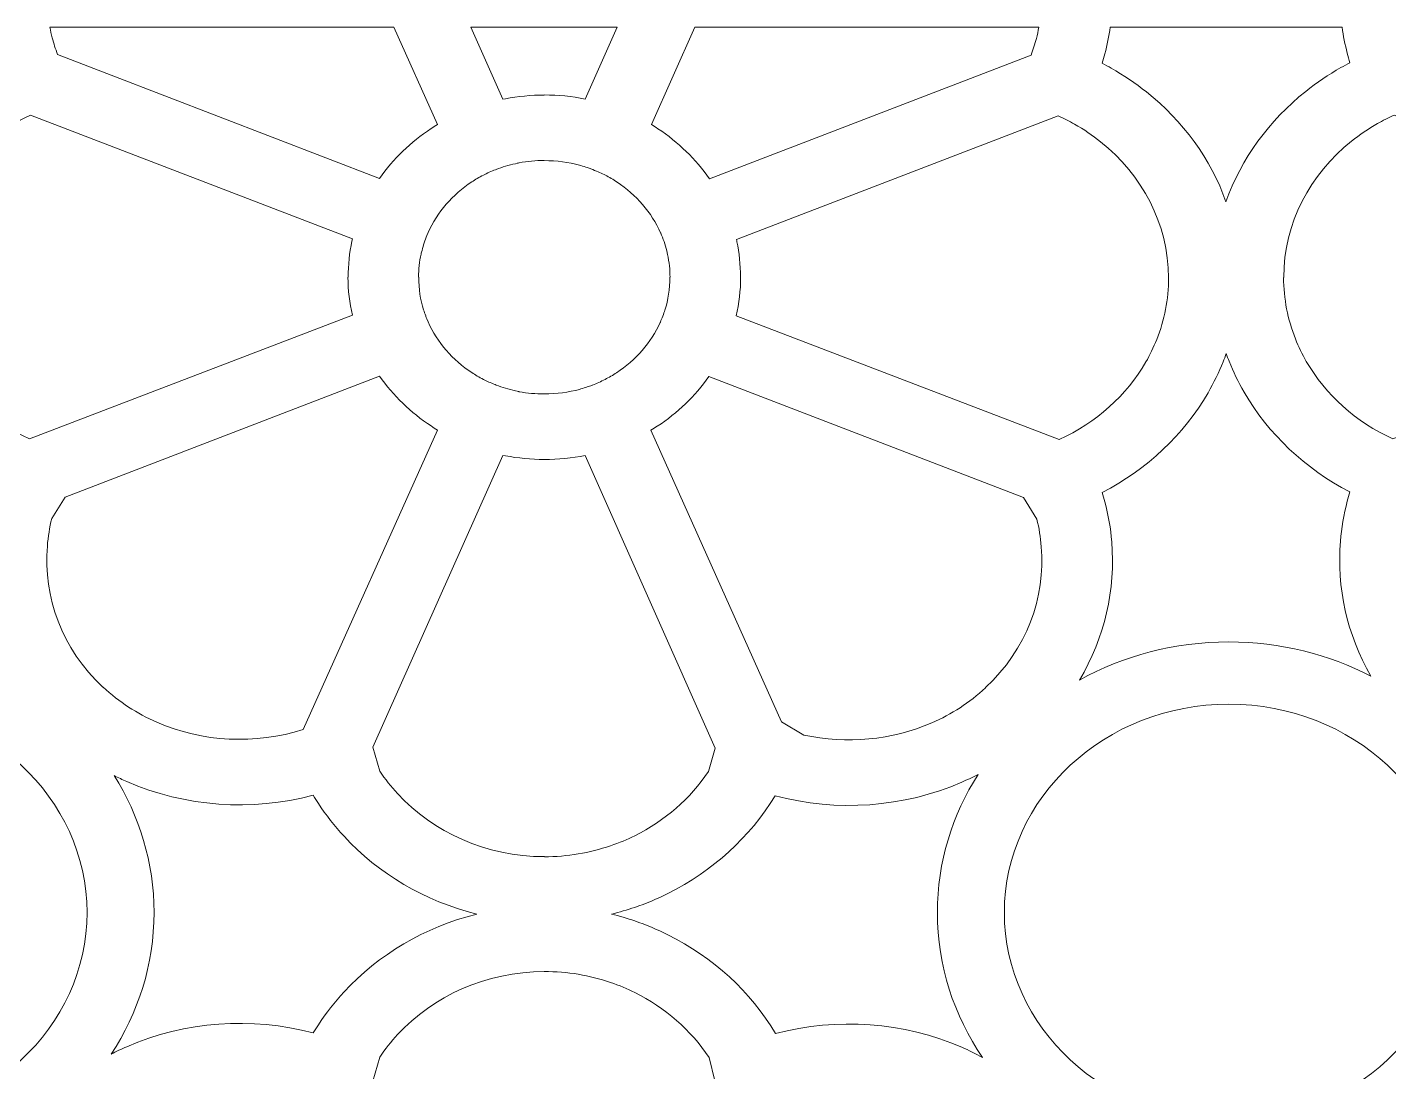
# Model space of a CAD drawing. Header units: millimetres. Extents: x -1200 to 1200, y -590 to 590.
# Drawn here: x 63 to 591, y 186 to 590 of the extents above; entities that cross this region are included whole.
import ezdxf

# ---------------------------------------------------------------- set-up
doc = ezdxf.new("R2010")
doc.units = ezdxf.units.MM
doc.header["$MEASUREMENT"] = 0
doc.layers.add('Layer 1', color=7, linetype='Continuous')

msp = doc.modelspace()

# ---------------------------------------------------------------- linework, layer by layer
at = {"layer": 'Layer 1', "color": 250, "lineweight": 20}
for points, knots in [([(75.0746, 579.4462), (75.0746, 579.4462), (199.7822, 531.4489), (199.7822, 531.4489), (205.0539, 538.9867), (211.8538, 545.5482), (219.7807, 550.7576), (220.6066, 551.3007), (221.426, 551.8198), (222.2439, 552.3175), (222.2439, 552.3175), (205.3709, 589.9734), (205.3709, 589.9734), (205.3709, 589.9734), (72.1459, 589.9734), (72.1459, 589.9734), (72.4115, 588.5803), (72.7198, 587.2073), (73.0711, 585.857), (73.634, 583.6913), (74.3011, 581.5514), (75.0746, 579.4462)], [0, 0, 0, 0, 0.14285714, 0.14285714, 0.14285714, 0.28571429, 0.28571429, 0.28571429, 0.42857143, 0.42857143, 0.42857143, 0.57142857, 0.57142857, 0.57142857, 0.71428571, 0.71428571, 0.71428571, 0.85714286, 0.85714286, 0.85714286, 1, 1, 1, 1]), ([(235.1687, 589.9734), (235.1687, 589.9734), (247.5836, 562.125), (247.5836, 562.125), (247.5836, 562.125), (248.5676, 562.3096), (248.5676, 562.3096), (253.4277, 563.2189), (258.4515, 563.6978), (263.5907, 563.6991), (263.5907, 563.6991), (263.5907, 563.7483), (263.5907, 563.7483), (263.5907, 563.7483), (263.6054, 563.7483), (263.6054, 563.7483), (268.972, 563.7483), (274.2708, 563.2022), (279.4386, 562.17), (279.4386, 562.17), (291.7871, 589.9734), (291.7871, 589.9734), (291.7871, 589.9734), (235.1687, 589.9734), (235.1687, 589.9734)], [0, 0, 0, 0, 0.125, 0.125, 0.125, 0.25, 0.25, 0.25, 0.375, 0.375, 0.375, 0.5, 0.5, 0.5, 0.625, 0.625, 0.625, 0.75, 0.75, 0.75, 0.875, 0.875, 0.875, 1, 1, 1, 1]), ([(327.5462, 531.2643), (327.5462, 531.2643), (452.1334, 579.2144), (452.1334, 579.2144), (452.9071, 581.3197), (453.577, 583.4609), (454.1402, 585.6269), (454.5109, 587.0516), (454.8338, 588.5013), (455.109, 589.9734), (455.109, 589.9734), (321.9442, 589.9734), (321.9442, 589.9734), (321.9442, 589.9734), (305.0575, 552.2871), (305.0575, 552.2871), (305.9188, 551.7663), (306.7648, 551.2339), (307.5915, 550.6878), (315.4997, 545.4673), (322.2844, 538.8663), (327.5462, 531.2643)], [0, 0, 0, 0, 0.14285714, 0.14285714, 0.14285714, 0.28571429, 0.28571429, 0.28571429, 0.42857143, 0.42857143, 0.42857143, 0.57142857, 0.57142857, 0.57142857, 0.71428571, 0.71428571, 0.71428571, 0.85714286, 0.85714286, 0.85714286, 1, 1, 1, 1]), ([(482.7505, 589.9734), (482.2645, 586.5628), (481.5721, 583.1216), (480.6734, 579.6663), (480.3559, 578.446), (480.0109, 577.2274), (479.64, 576.0135), (480.8233, 575.398), (481.9973, 574.762), (483.1585, 574.1036), (487.9781, 571.3705), (492.5364, 568.2882), (496.7876, 564.898), (510.8857, 553.6556), (521.659, 539.0274), (527.5741, 522.4078), (533.4717, 539.1216), (544.2764, 553.8334), (558.4397, 565.1276), (562.6912, 568.5182), (567.2492, 571.6005), (572.0687, 574.3332), (573.2297, 574.9915), (574.402, 575.6272), (575.5853, 576.2427), (575.2144, 577.4574), (574.8707, 578.676), (574.5534, 579.8968), (573.675, 583.2744), (572.9936, 586.6383), (572.5094, 589.9734), (572.5094, 589.9734), (482.7505, 589.9734), (482.7505, 589.9734)], [0, 0, 0, 0, 0.09090909, 0.09090909, 0.09090909, 0.18181818, 0.18181818, 0.18181818, 0.27272727, 0.27272727, 0.27272727, 0.36363636, 0.36363636, 0.36363636, 0.45454545, 0.45454545, 0.45454545, 0.54545455, 0.54545455, 0.54545455, 0.63636364, 0.63636364, 0.63636364, 0.72727273, 0.72727273, 0.72727273, 0.81818182, 0.81818182, 0.81818182, 0.90909091, 0.90909091, 0.90909091, 1, 1, 1, 1]), ([(189.3194, 507.9795), (189.3194, 507.9795), (64.6326, 555.8988), (64.6326, 555.8988), (62.4347, 554.9055), (60.3169, 553.8313), (58.2829, 552.6782), (54.7131, 550.6535), (51.3353, 548.3696), (48.1845, 545.8562), (32.0966, 533.0278), (21.9271, 514.1586), (21.9271, 493.1131), (21.9271, 493.1131), (21.9271, 493.105), (21.9271, 493.105), (21.9271, 493.105), (21.874, 493.105), (21.874, 493.105), (21.8745, 484.8224), (23.4877, 476.8199), (26.4449, 469.3533), (27.6918, 466.2034), (29.1003, 463.2766), (30.6512, 460.5863), (38.1012, 447.667), (49.8641, 437.1241), (64.2017, 430.5459), (64.2017, 430.5459), (189.2895, 478.4386), (189.2895, 478.4386), (188.1734, 483.244), (187.5853, 488.1736), (187.5853, 493.1654), (187.5853, 493.1654), (187.5853, 493.1791), (187.5853, 493.1791), (187.5853, 493.1791), (187.6384, 493.1791), (187.6384, 493.1791), (187.6398, 497.9369), (188.1531, 502.5924), (189.1285, 507.0968), (189.1285, 507.0968), (189.3194, 507.9795), (189.3194, 507.9795)], [0, 0, 0, 0, 0.06666667, 0.06666667, 0.06666667, 0.13333333, 0.13333333, 0.13333333, 0.2, 0.2, 0.2, 0.26666667, 0.26666667, 0.26666667, 0.33333333, 0.33333333, 0.33333333, 0.4, 0.4, 0.4, 0.46666667, 0.46666667, 0.46666667, 0.53333333, 0.53333333, 0.53333333, 0.6, 0.6, 0.6, 0.66666667, 0.66666667, 0.66666667, 0.73333333, 0.73333333, 0.73333333, 0.8, 0.8, 0.8, 0.86666667, 0.86666667, 0.86666667, 0.93333333, 0.93333333, 0.93333333, 1, 1, 1, 1]), ([(462.5778, 555.6688), (462.5778, 555.6688), (337.9694, 507.7799), (337.9694, 507.7799), (338.0705, 507.3679), (338.135, 507.1053), (338.1594, 506.9901), (338.1594, 506.9901), (338.1594, 506.9404), (338.1594, 506.9404), (339.0845, 502.6254), (339.5717, 498.026), (339.5729, 493.1791), (339.5729, 493.1791), (339.626, 493.1791), (339.626, 493.1791), (339.626, 493.1791), (339.626, 493.1654), (339.626, 493.1654), (339.626, 488.082), (339.0235, 483.0812), (337.8837, 478.2244), (337.8837, 478.2244), (463.0092, 430.3167), (463.0092, 430.3167), (477.3458, 436.8946), (489.1096, 447.437), (496.5601, 460.3558), (498.1111, 463.0462), (499.5195, 465.9734), (500.7665, 469.1229), (503.7236, 476.5899), (505.3368, 484.5919), (505.3373, 492.8754), (505.3373, 492.8754), (505.2842, 492.8754), (505.2842, 492.8754), (505.2842, 492.8754), (505.2842, 492.8827), (505.2842, 492.8827), (505.2842, 513.9286), (495.1148, 532.7982), (479.0273, 545.6266), (475.876, 548.1401), (472.4987, 550.4239), (468.9289, 552.4482), (466.8954, 553.6017), (464.7752, 554.6755), (462.5778, 555.6688)], [0, 0, 0, 0, 0.0625, 0.0625, 0.0625, 0.125, 0.125, 0.125, 0.1875, 0.1875, 0.1875, 0.25, 0.25, 0.25, 0.3125, 0.3125, 0.3125, 0.375, 0.375, 0.375, 0.4375, 0.4375, 0.4375, 0.5, 0.5, 0.5, 0.5625, 0.5625, 0.5625, 0.625, 0.625, 0.625, 0.6875, 0.6875, 0.6875, 0.75, 0.75, 0.75, 0.8125, 0.8125, 0.8125, 0.875, 0.875, 0.875, 0.9375, 0.9375, 0.9375, 1, 1, 1, 1]), ([(717.3349, 507.9795), (717.3349, 507.9795), (592.6479, 555.8988), (592.6479, 555.8988), (590.4502, 554.9055), (588.3322, 553.8313), (586.2982, 552.6782), (582.7285, 550.6535), (579.3507, 548.3696), (576.1997, 545.8562), (560.112, 533.0278), (549.9425, 514.1586), (549.9425, 493.1131), (549.9425, 493.1131), (549.9425, 493.105), (549.9425, 493.105), (549.9425, 493.105), (549.8894, 493.105), (549.8894, 493.105), (549.8899, 484.8224), (551.5031, 476.8199), (554.4603, 469.3533), (555.7072, 466.2034), (557.1157, 463.2766), (558.6666, 460.5863), (566.1166, 447.667), (577.8795, 437.1241), (592.2171, 430.5459), (592.2171, 430.5459), (717.3047, 478.4386), (717.3047, 478.4386), (716.1889, 483.244), (715.6007, 488.1736), (715.6007, 493.1654), (715.6007, 493.1654), (715.6007, 493.1791), (715.6007, 493.1791), (715.6007, 493.1791), (715.6537, 493.1791), (715.6537, 493.1791), (715.6551, 497.9369), (716.1686, 502.5924), (717.1437, 507.0968), (717.1437, 507.0968), (717.3349, 507.9795), (717.3349, 507.9795)], [0, 0, 0, 0, 0.06666667, 0.06666667, 0.06666667, 0.13333333, 0.13333333, 0.13333333, 0.2, 0.2, 0.2, 0.26666667, 0.26666667, 0.26666667, 0.33333333, 0.33333333, 0.33333333, 0.4, 0.4, 0.4, 0.46666667, 0.46666667, 0.46666667, 0.53333333, 0.53333333, 0.53333333, 0.6, 0.6, 0.6, 0.66666667, 0.66666667, 0.66666667, 0.73333333, 0.73333333, 0.73333333, 0.8, 0.8, 0.8, 0.86666667, 0.86666667, 0.86666667, 0.93333333, 0.93333333, 0.93333333, 1, 1, 1, 1]), ([(217.6697, 478.1927), (217.8165, 477.8038), (217.9664, 477.4226), (218.1192, 477.0499), (218.1192, 477.0499), (218.6385, 475.887), (218.6385, 475.887), (222.2014, 467.9098), (228.0967, 461.1058), (235.5089, 456.2344), (236.843, 455.3577), (238.3625, 454.4792), (240.0597, 453.6049), (241.387, 452.9213), (242.8462, 452.26), (244.435, 451.6303), (244.435, 451.6303), (244.4853, 451.6111), (244.4853, 451.6111), (244.4853, 451.6111), (244.5407, 451.5897), (244.5407, 451.5897), (244.5407, 451.5897), (244.9642, 451.4265), (244.9642, 451.4265), (247.3381, 450.5111), (249.8257, 449.7624), (252.4058, 449.1992), (253.6805, 448.9207), (253.6506, 448.9053), (253.9171, 448.8556), (257.0394, 448.2714), (260.2752, 447.9634), (263.5907, 447.963), (263.5907, 447.963), (263.5907, 448.0127), (263.5907, 448.0127), (263.5907, 448.0127), (263.6054, 448.0127), (263.6054, 448.0127), (268.4462, 448.0127), (273.0086, 448.623), (277.2159, 449.7585), (277.9568, 449.9586), (278.7887, 450.2091), (279.709, 450.5081), (280.3761, 450.7253), (281.0182, 450.9484), (281.6373, 451.1763), (281.6373, 451.1763), (282.1568, 451.3832), (282.1568, 451.3832), (282.1568, 451.3832), (282.1636, 451.3858), (282.1636, 451.3858), (282.1636, 451.3858), (282.2703, 451.4355), (282.2703, 451.4355), (283.9153, 452.0707), (285.5309, 452.7963), (287.1072, 453.6045), (288.6499, 454.3952), (290.1493, 455.2681), (291.5969, 456.2152), (299.0366, 461.0827), (304.9362, 467.8246), (308.4866, 475.6904), (308.4866, 475.6904), (308.5363, 475.8001), (308.5363, 475.8001), (308.5363, 475.8001), (308.5349, 475.8005), (308.5349, 475.8005), (308.8717, 476.5509), (309.1868, 477.3082), (309.4769, 478.0694), (309.8151, 478.9556), (310.0928, 479.7385), (310.3055, 480.411), (311.5616, 484.3799), (312.2371, 488.6572), (312.2371, 493.1654), (312.2371, 493.1654), (312.2371, 493.1791), (312.2371, 493.1791), (312.2371, 493.1791), (312.2907, 493.1791), (312.2907, 493.1791), (312.2902, 496.0694), (311.9534, 499.0318), (311.3144, 502.0253), (311.3144, 502.0253), (311.3047, 502.0232), (311.3047, 502.0232), (311.3047, 502.0232), (310.9989, 503.4555), (310.9989, 503.4555), (310.4001, 505.849), (309.6177, 508.126), (308.6715, 510.2698), (308.6715, 510.2698), (308.6355, 510.3521), (308.6355, 510.3521), (305.1132, 518.2915), (299.2133, 525.1033), (291.757, 530.0265), (290.2766, 531.0039), (288.7718, 531.8901), (287.2516, 532.6761), (285.8996, 533.3751), (284.2794, 534.0947), (282.3934, 534.8289), (282.3934, 534.8289), (282.4055, 534.8546), (282.4055, 534.8546), (282.4055, 534.8546), (280.6515, 535.5056), (280.6515, 535.5056), (280.3423, 535.6127), (280.0291, 535.719), (279.7095, 535.823), (278.789, 536.122), (277.9573, 536.3726), (277.2164, 536.5726), (273.0086, 537.7081), (268.4462, 538.3185), (263.6054, 538.3185), (263.6054, 538.3185), (263.5907, 538.3185), (263.5907, 538.3185), (263.5907, 538.3185), (263.5907, 538.3682), (263.5907, 538.3682), (260.2755, 538.3677), (257.0404, 538.0598), (253.9171, 537.4751), (253.6293, 537.4216), (253.6897, 537.4121), (252.4058, 537.132), (249.826, 536.5692), (247.3381, 535.8196), (244.9637, 534.9043), (244.9637, 534.9043), (244.745, 534.8199), (244.745, 534.8199), (243.0353, 534.1534), (241.4723, 533.4535), (240.0589, 532.7258), (238.3621, 531.852), (236.8425, 530.9731), (235.5084, 530.0963), (228.0967, 525.2249), (222.2019, 518.4213), (218.6385, 510.4437), (218.6385, 510.4437), (218.1349, 509.3164), (218.1349, 509.3164), (217.3911, 507.4972), (216.7581, 505.5659), (216.2434, 503.5288), (215.9399, 502.3282), (215.931, 502.3851), (215.8757, 502.1303), (215.2511, 499.2429), (214.9211, 496.2489), (214.9208, 493.1791), (214.9208, 493.1791), (214.9742, 493.1791), (214.9742, 493.1791), (214.9742, 493.1791), (214.9742, 493.1654), (214.9742, 493.1654), (214.9742, 488.6662), (215.634, 484.4236), (216.8607, 480.5104), (217.076, 479.8225), (217.3474, 479.0472), (217.6697, 478.1927)], [0, 0, 0, 0, 0.01694915, 0.01694915, 0.01694915, 0.03389831, 0.03389831, 0.03389831, 0.05084746, 0.05084746, 0.05084746, 0.06779661, 0.06779661, 0.06779661, 0.08474576, 0.08474576, 0.08474576, 0.10169492, 0.10169492, 0.10169492, 0.11864407, 0.11864407, 0.11864407, 0.13559322, 0.13559322, 0.13559322, 0.15254237, 0.15254237, 0.15254237, 0.16949153, 0.16949153, 0.16949153, 0.18644068, 0.18644068, 0.18644068, 0.20338983, 0.20338983, 0.20338983, 0.22033898, 0.22033898, 0.22033898, 0.23728814, 0.23728814, 0.23728814, 0.25423729, 0.25423729, 0.25423729, 0.27118644, 0.27118644, 0.27118644, 0.28813559, 0.28813559, 0.28813559, 0.30508475, 0.30508475, 0.30508475, 0.3220339, 0.3220339, 0.3220339, 0.33898305, 0.33898305, 0.33898305, 0.3559322, 0.3559322, 0.3559322, 0.37288136, 0.37288136, 0.37288136, 0.38983051, 0.38983051, 0.38983051, 0.40677966, 0.40677966, 0.40677966, 0.42372881, 0.42372881, 0.42372881, 0.44067797, 0.44067797, 0.44067797, 0.45762712, 0.45762712, 0.45762712, 0.47457627, 0.47457627, 0.47457627, 0.49152542, 0.49152542, 0.49152542, 0.50847458, 0.50847458, 0.50847458, 0.52542373, 0.52542373, 0.52542373, 0.54237288, 0.54237288, 0.54237288, 0.55932203, 0.55932203, 0.55932203, 0.57627119, 0.57627119, 0.57627119, 0.59322034, 0.59322034, 0.59322034, 0.61016949, 0.61016949, 0.61016949, 0.62711864, 0.62711864, 0.62711864, 0.6440678, 0.6440678, 0.6440678, 0.66101695, 0.66101695, 0.66101695, 0.6779661, 0.6779661, 0.6779661, 0.69491525, 0.69491525, 0.69491525, 0.71186441, 0.71186441, 0.71186441, 0.72881356, 0.72881356, 0.72881356, 0.74576271, 0.74576271, 0.74576271, 0.76271186, 0.76271186, 0.76271186, 0.77966102, 0.77966102, 0.77966102, 0.79661017, 0.79661017, 0.79661017, 0.81355932, 0.81355932, 0.81355932, 0.83050847, 0.83050847, 0.83050847, 0.84745763, 0.84745763, 0.84745763, 0.86440678, 0.86440678, 0.86440678, 0.88135593, 0.88135593, 0.88135593, 0.89830508, 0.89830508, 0.89830508, 0.91525424, 0.91525424, 0.91525424, 0.93220339, 0.93220339, 0.93220339, 0.94915254, 0.94915254, 0.94915254, 0.96610169, 0.96610169, 0.96610169, 0.98305085, 0.98305085, 0.98305085, 1, 1, 1, 1]), ([(527.6554, 463.6214), (527.2725, 462.5317), (526.8674, 461.4523), (526.4434, 460.3815), (524.8611, 456.3861), (522.9148, 452.3941), (520.6317, 448.4359), (511.2939, 432.2425), (497.0201, 418.8062), (479.6543, 409.8071), (480.0196, 408.609), (480.3607, 407.4084), (480.6734, 406.2044), (482.0297, 400.9895), (482.9164, 395.8071), (483.3324, 390.7126), (484.835, 372.3069), (480.6794, 353.651), (470.8378, 337.1895), (487.7456, 346.5605), (507.5304, 351.9489), (528.686, 351.9493), (528.686, 351.9493), (528.686, 351.9964), (528.686, 351.9964), (528.686, 351.9964), (528.6892, 351.9964), (528.6892, 351.9964), (528.6892, 351.9964), (528.6961, 351.9964), (528.6961, 351.9964), (528.6961, 351.9964), (528.6961, 351.9493), (528.6961, 351.9493), (548.6563, 351.948), (567.3955, 347.1516), (583.6493, 338.7388), (574.342, 354.8838), (570.4333, 373.0372), (571.8942, 390.9413), (572.3094, 396.035), (573.1966, 401.2174), (574.5524, 406.4331), (574.8651, 407.638), (575.2033, 408.8386), (575.5686, 410.0375), (558.2043, 419.0371), (543.9328, 432.4729), (534.5951, 448.6655), (532.312, 452.6245), (530.3656, 456.6161), (528.7833, 460.612), (528.3893, 461.6074), (528.0137, 462.6101), (527.6554, 463.6214)], [0, 0, 0, 0, 0.05555556, 0.05555556, 0.05555556, 0.11111111, 0.11111111, 0.11111111, 0.16666667, 0.16666667, 0.16666667, 0.22222222, 0.22222222, 0.22222222, 0.27777778, 0.27777778, 0.27777778, 0.33333333, 0.33333333, 0.33333333, 0.38888889, 0.38888889, 0.38888889, 0.44444444, 0.44444444, 0.44444444, 0.5, 0.5, 0.5, 0.55555556, 0.55555556, 0.55555556, 0.61111111, 0.61111111, 0.61111111, 0.66666667, 0.66666667, 0.66666667, 0.72222222, 0.72222222, 0.72222222, 0.77777778, 0.77777778, 0.77777778, 0.83333333, 0.83333333, 0.83333333, 0.88888889, 0.88888889, 0.88888889, 0.94444444, 0.94444444, 0.94444444, 1, 1, 1, 1]), ([(78.1011, 408.0496), (78.1011, 408.0496), (72.8788, 399.7199), (72.8788, 399.7199), (72.0336, 396.2924), (71.461, 392.7257), (71.1612, 389.0533), (69.554, 369.3587), (76.7064, 349.3249), (92.6881, 334.4898), (92.6881, 334.4898), (92.7412, 334.4898), (92.7412, 334.4898), (92.7412, 334.4898), (92.754, 334.4778), (92.754, 334.4778), (92.754, 334.4778), (92.7274, 334.4529), (92.7274, 334.4529), (95.9007, 331.5103), (99.2145, 328.9288), (102.6292, 326.7079), (106.0412, 324.4879), (109.7065, 322.5308), (113.5728, 320.8419), (131.2776, 313.1059), (151.6761, 312.1751), (170.2649, 318.0064), (170.2649, 318.0064), (222.2439, 434.011), (222.2439, 434.011), (221.4264, 434.5088), (220.6066, 435.03), (219.7812, 435.5732), (211.8533, 440.7829), (205.0525, 447.3423), (199.781, 454.8809), (199.781, 454.8809), (78.1011, 408.0496), (78.1011, 408.0496)], [0, 0, 0, 0, 0.07692308, 0.07692308, 0.07692308, 0.15384615, 0.15384615, 0.15384615, 0.23076923, 0.23076923, 0.23076923, 0.30769231, 0.30769231, 0.30769231, 0.38461538, 0.38461538, 0.38461538, 0.46153846, 0.46153846, 0.46153846, 0.53846154, 0.53846154, 0.53846154, 0.61538462, 0.61538462, 0.61538462, 0.69230769, 0.69230769, 0.69230769, 0.76923077, 0.76923077, 0.76923077, 0.84615385, 0.84615385, 0.84615385, 0.92307692, 0.92307692, 0.92307692, 1, 1, 1, 1]), ([(449.1107, 407.8196), (449.1107, 407.8196), (327.3091, 454.698), (327.3091, 454.698), (322.0176, 447.1603), (315.2247, 440.6227), (307.3244, 435.4537), (306.5296, 434.9332), (305.7209, 434.4257), (304.9015, 433.9322), (304.9015, 433.9322), (355.5155, 320.9768), (355.5155, 320.9768), (355.5155, 320.9768), (364.0916, 315.8827), (364.0916, 315.8827), (380.6616, 312.2895), (398.178, 313.8576), (413.638, 320.6128), (417.5049, 322.3021), (421.1711, 324.2587), (424.5821, 326.4783), (427.9973, 328.6992), (431.3111, 331.2799), (434.4839, 334.2225), (434.4839, 334.2225), (434.4573, 334.2473), (434.4573, 334.2473), (434.4573, 334.2473), (434.4701, 334.2589), (434.4701, 334.2589), (450.4837, 349.1262), (457.6559, 369.1587), (456.0501, 388.825), (455.7503, 392.4962), (455.1763, 396.0628), (454.3307, 399.489), (454.3307, 399.489), (449.1107, 407.8196), (449.1107, 407.8196)], [0, 0, 0, 0, 0.07692308, 0.07692308, 0.07692308, 0.15384615, 0.15384615, 0.15384615, 0.23076923, 0.23076923, 0.23076923, 0.30769231, 0.30769231, 0.30769231, 0.38461538, 0.38461538, 0.38461538, 0.46153846, 0.46153846, 0.46153846, 0.53846154, 0.53846154, 0.53846154, 0.61538462, 0.61538462, 0.61538462, 0.69230769, 0.69230769, 0.69230769, 0.76923077, 0.76923077, 0.76923077, 0.84615385, 0.84615385, 0.84615385, 0.92307692, 0.92307692, 0.92307692, 1, 1, 1, 1]), ([(327.1744, 301.7256), (327.1744, 301.7256), (329.7905, 310.7895), (329.7905, 310.7895), (329.7905, 310.7895), (279.4386, 424.1599), (279.4386, 424.1599), (274.2708, 423.1268), (268.9725, 422.5828), (263.6054, 422.5828), (263.6054, 422.5828), (263.5907, 422.5828), (263.5907, 422.5828), (263.5907, 422.5828), (263.5907, 422.6321), (263.5907, 422.6321), (258.452, 422.6334), (253.4277, 423.1122), (248.5676, 424.0211), (248.5676, 424.0211), (247.5841, 424.2057), (247.5841, 424.2057), (247.5841, 424.2057), (197.1814, 311.1484), (197.1814, 311.1484), (197.1814, 311.1484), (199.9041, 301.9034), (199.9041, 301.9034), (201.9717, 298.837), (204.2807, 295.9273), (206.8042, 293.1997), (220.6209, 278.2626), (240.9442, 268.8214), (263.6114, 268.8214), (263.6114, 268.8214), (263.6197, 268.8214), (263.6197, 268.8214), (263.6197, 268.8214), (263.6197, 268.7717), (263.6197, 268.7717), (272.5409, 268.7722), (281.159, 270.2705), (289.2017, 273.0152), (292.5938, 274.1734), (295.746, 275.4802), (298.6441, 276.9211), (310.2774, 282.704), (320.1193, 291.2873), (327.1744, 301.7256)], [0, 0, 0, 0, 0.0625, 0.0625, 0.0625, 0.125, 0.125, 0.125, 0.1875, 0.1875, 0.1875, 0.25, 0.25, 0.25, 0.3125, 0.3125, 0.3125, 0.375, 0.375, 0.375, 0.4375, 0.4375, 0.4375, 0.5, 0.5, 0.5, 0.5625, 0.5625, 0.5625, 0.625, 0.625, 0.625, 0.6875, 0.6875, 0.6875, 0.75, 0.75, 0.75, 0.8125, 0.8125, 0.8125, 0.875, 0.875, 0.875, 0.9375, 0.9375, 0.9375, 1, 1, 1, 1]), ([(86.4796, 247.1523), (86.4796, 247.1523), (86.4796, 247.1553), (86.4796, 247.1553), (86.4796, 247.1553), (86.5304, 247.1553), (86.5304, 247.1553), (86.5299, 269.3949), (76.7829, 289.5645), (61.0291, 304.1911), (45.2767, 318.8168), (23.5555, 327.8657), (-0.3951, 327.8669), (-0.3951, 327.8669), (-0.3951, 327.8198), (-0.3951, 327.8198), (-0.3951, 327.8198), (-0.4021, 327.8198), (-0.4021, 327.8198), (-0.4021, 327.8198), (-0.4052, 327.8198), (-0.4052, 327.8198), (-0.4052, 327.8198), (-0.4052, 327.8669), (-0.4052, 327.8669), (-24.3577, 327.8665), (-46.0816, 318.8168), (-61.835, 304.1894), (-77.587, 289.5632), (-87.333, 269.3958), (-87.3343, 247.1587), (-87.3343, 247.1587), (-87.2836, 247.1587), (-87.2836, 247.1587), (-87.2836, 247.1587), (-87.2836, 247.1523), (-87.2836, 247.1523), (-87.2836, 247.1523), (-87.2836, 247.1493), (-87.2836, 247.1493), (-87.2836, 247.1493), (-87.3343, 247.1493), (-87.3343, 247.1493), (-87.334, 224.91), (-77.587, 204.7405), (-61.8328, 190.1139), (-46.0802, 175.4886), (-24.3592, 166.4397), (-0.4089, 166.4385), (-0.4089, 166.4385), (-0.4089, 166.4856), (-0.4089, 166.4856), (-0.4089, 166.4856), (-0.4021, 166.4856), (-0.4021, 166.4856), (-0.4021, 166.4856), (-0.3987, 166.4856), (-0.3987, 166.4856), (-0.3987, 166.4856), (-0.3987, 166.4385), (-0.3987, 166.4385), (23.5543, 166.4389), (45.2775, 175.4886), (61.0315, 190.1156), (76.7839, 204.7417), (86.5289, 224.9087), (86.5304, 247.1458), (86.5304, 247.1458), (86.4796, 247.1458), (86.4796, 247.1458), (86.4796, 247.1458), (86.4796, 247.1523), (86.4796, 247.1523)], [0, 0, 0, 0, 0.04166667, 0.04166667, 0.04166667, 0.08333333, 0.08333333, 0.08333333, 0.125, 0.125, 0.125, 0.16666667, 0.16666667, 0.16666667, 0.20833333, 0.20833333, 0.20833333, 0.25, 0.25, 0.25, 0.29166667, 0.29166667, 0.29166667, 0.33333333, 0.33333333, 0.33333333, 0.375, 0.375, 0.375, 0.41666667, 0.41666667, 0.41666667, 0.45833333, 0.45833333, 0.45833333, 0.5, 0.5, 0.5, 0.54166667, 0.54166667, 0.54166667, 0.58333333, 0.58333333, 0.58333333, 0.625, 0.625, 0.625, 0.66666667, 0.66666667, 0.66666667, 0.70833333, 0.70833333, 0.70833333, 0.75, 0.75, 0.75, 0.79166667, 0.79166667, 0.79166667, 0.83333333, 0.83333333, 0.83333333, 0.875, 0.875, 0.875, 0.91666667, 0.91666667, 0.91666667, 0.95833333, 0.95833333, 0.95833333, 1, 1, 1, 1]), ([(615.5709, 247.1523), (615.5709, 247.1523), (615.5709, 247.1553), (615.5709, 247.1553), (615.5709, 247.1553), (615.6216, 247.1553), (615.6216, 247.1553), (615.6211, 269.3949), (605.8742, 289.5645), (590.1204, 304.1911), (574.3678, 318.8168), (552.6468, 327.8657), (528.6961, 327.8669), (528.6961, 327.8669), (528.6961, 327.8198), (528.6961, 327.8198), (528.6961, 327.8198), (528.6892, 327.8198), (528.6892, 327.8198), (528.6892, 327.8198), (528.686, 327.8198), (528.686, 327.8198), (528.686, 327.8198), (528.686, 327.8669), (528.686, 327.8669), (504.7335, 327.8665), (483.0096, 318.8168), (467.2562, 304.1894), (451.5042, 289.5632), (441.7582, 269.3958), (441.7568, 247.1587), (441.7568, 247.1587), (441.8075, 247.1587), (441.8075, 247.1587), (441.8075, 247.1587), (441.8075, 247.1523), (441.8075, 247.1523), (441.8075, 247.1523), (441.8075, 247.1493), (441.8075, 247.1493), (441.8075, 247.1493), (441.7568, 247.1493), (441.7568, 247.1493), (441.7572, 224.91), (451.5042, 204.7405), (467.2585, 190.1139), (483.011, 175.4886), (504.7321, 166.4397), (528.6822, 166.4385), (528.6822, 166.4385), (528.6822, 166.4856), (528.6822, 166.4856), (528.6822, 166.4856), (528.6892, 166.4856), (528.6892, 166.4856), (528.6892, 166.4856), (528.6923, 166.4856), (528.6923, 166.4856), (528.6923, 166.4856), (528.6923, 166.4385), (528.6923, 166.4385), (552.6453, 166.4389), (574.3688, 175.4886), (590.1226, 190.1156), (605.8751, 204.7417), (615.6201, 224.9087), (615.6216, 247.1458), (615.6216, 247.1458), (615.5709, 247.1458), (615.5709, 247.1458), (615.5709, 247.1458), (615.5709, 247.1523), (615.5709, 247.1523)], [0, 0, 0, 0, 0.04166667, 0.04166667, 0.04166667, 0.08333333, 0.08333333, 0.08333333, 0.125, 0.125, 0.125, 0.16666667, 0.16666667, 0.16666667, 0.20833333, 0.20833333, 0.20833333, 0.25, 0.25, 0.25, 0.29166667, 0.29166667, 0.29166667, 0.33333333, 0.33333333, 0.33333333, 0.375, 0.375, 0.375, 0.41666667, 0.41666667, 0.41666667, 0.45833333, 0.45833333, 0.45833333, 0.5, 0.5, 0.5, 0.54166667, 0.54166667, 0.54166667, 0.58333333, 0.58333333, 0.58333333, 0.625, 0.625, 0.625, 0.66666667, 0.66666667, 0.66666667, 0.70833333, 0.70833333, 0.70833333, 0.75, 0.75, 0.75, 0.79166667, 0.79166667, 0.79166667, 0.83333333, 0.83333333, 0.83333333, 0.875, 0.875, 0.875, 0.91666667, 0.91666667, 0.91666667, 0.95833333, 0.95833333, 0.95833333, 1, 1, 1, 1]), ([(431.5957, 300.6814), (429.5137, 299.5943), (427.4146, 298.5898), (425.2994, 297.6659), (402.6788, 287.7822), (376.8744, 286.0312), (352.9395, 292.3731), (343.2474, 276.3587), (328.8361, 263.1979), (311.4824, 254.5709), (307.2192, 252.4511), (302.9197, 250.644), (298.6165, 249.1748), (295.6967, 248.1781), (292.7092, 247.303), (289.6639, 246.556), (292.7092, 245.809), (295.6967, 244.9357), (298.6165, 243.939), (302.9197, 242.4698), (307.2192, 240.6627), (311.4824, 238.5429), (328.9795, 229.8444), (343.4859, 216.5341), (353.1785, 200.3407), (377.0465, 206.6075), (402.7544, 204.8385), (425.2994, 194.9878), (427.9876, 193.8134), (430.6513, 192.5065), (433.284, 191.0686), (422.2247, 207.2745), (415.8197, 226.5098), (415.8192, 247.1493), (415.8192, 247.1493), (415.7685, 247.1493), (415.7685, 247.1493), (415.7685, 247.1493), (415.7685, 247.1523), (415.7685, 247.1523), (415.7685, 247.1523), (415.7685, 247.1587), (415.7685, 247.1587), (415.7685, 247.1587), (415.8192, 247.1587), (415.8192, 247.1587), (415.8205, 266.7235), (421.576, 285.0242), (431.5957, 300.6814)], [0, 0, 0, 0, 0.0625, 0.0625, 0.0625, 0.125, 0.125, 0.125, 0.1875, 0.1875, 0.1875, 0.25, 0.25, 0.25, 0.3125, 0.3125, 0.3125, 0.375, 0.375, 0.375, 0.4375, 0.4375, 0.4375, 0.5, 0.5, 0.5, 0.5625, 0.5625, 0.5625, 0.625, 0.625, 0.625, 0.6875, 0.6875, 0.6875, 0.75, 0.75, 0.75, 0.8125, 0.8125, 0.8125, 0.875, 0.875, 0.875, 0.9375, 0.9375, 0.9375, 1, 1, 1, 1]), ([(95.8404, 192.3176), (97.8476, 193.3593), (99.8738, 194.3274), (101.9119, 195.2179), (124.4842, 205.0797), (150.2225, 206.8418), (174.1137, 200.5493), (174.7646, 201.6257), (175.4386, 202.6931), (176.1334, 203.7493), (179.0771, 208.2241), (182.3968, 212.4564), (186.0486, 216.4034), (199.4201, 230.8595), (217.2375, 241.5467), (237.4818, 246.5556), (217.2375, 251.5645), (199.4201, 262.2543), (186.0486, 276.7104), (182.3968, 280.6574), (179.0771, 284.8897), (176.1334, 289.3645), (175.4386, 290.4207), (174.7641, 291.4864), (174.1137, 292.5628), (150.2225, 286.2698), (124.4832, 288.0328), (101.9114, 297.8951), (100.2622, 298.6155), (98.6208, 299.3852), (96.9914, 300.2046), (106.8246, 284.6524), (112.4676, 266.523), (112.468, 247.1553), (112.468, 247.1553), (112.5188, 247.1553), (112.5188, 247.1553), (112.5188, 247.1553), (112.5188, 247.1523), (112.5188, 247.1523), (112.5188, 247.1523), (112.5188, 247.1458), (112.5188, 247.1458), (112.5188, 247.1458), (112.468, 247.1458), (112.468, 247.1458), (112.4666, 227.0354), (106.383, 208.2583), (95.8404, 192.3176)], [0, 0, 0, 0, 0.0625, 0.0625, 0.0625, 0.125, 0.125, 0.125, 0.1875, 0.1875, 0.1875, 0.25, 0.25, 0.25, 0.3125, 0.3125, 0.3125, 0.375, 0.375, 0.375, 0.4375, 0.4375, 0.4375, 0.5, 0.5, 0.5, 0.5625, 0.5625, 0.5625, 0.625, 0.625, 0.625, 0.6875, 0.6875, 0.6875, 0.75, 0.75, 0.75, 0.8125, 0.8125, 0.8125, 0.875, 0.875, 0.875, 0.9375, 0.9375, 0.9375, 1, 1, 1, 1]), ([(329.642, 181.9889), (329.642, 181.9889), (327.4185, 191.0237), (327.4185, 191.0237), (320.3472, 201.6265), (310.4125, 210.3421), (298.6441, 216.1927), (295.7465, 217.6332), (292.5938, 218.9404), (289.2017, 220.0986), (281.159, 222.8433), (272.5409, 224.3416), (263.6197, 224.3421), (263.6197, 224.3421), (263.6197, 224.2924), (263.6197, 224.2924), (263.6197, 224.2924), (263.6114, 224.2924), (263.6114, 224.2924), (240.9442, 224.2924), (220.6209, 214.8512), (206.8042, 199.9141), (204.2811, 197.1869), (201.9722, 194.2764), (199.9051, 191.2104), (199.9051, 191.2104), (197.2234, 181.8729), (197.2234, 181.8729), (197.2234, 181.8729), (247.5836, 68.908), (247.5836, 68.908), (247.5836, 68.908), (248.5676, 69.0927), (248.5676, 69.0927), (253.4277, 70.002), (258.4515, 70.4809), (263.5907, 70.4822), (263.5907, 70.4822), (263.5907, 70.5314), (263.5907, 70.5314), (263.5907, 70.5314), (263.6054, 70.5314), (263.6054, 70.5314), (268.972, 70.5314), (274.2708, 69.9853), (279.4386, 68.953), (279.4386, 68.953), (329.642, 181.9889), (329.642, 181.9889)], [0, 0, 0, 0, 0.0625, 0.0625, 0.0625, 0.125, 0.125, 0.125, 0.1875, 0.1875, 0.1875, 0.25, 0.25, 0.25, 0.3125, 0.3125, 0.3125, 0.375, 0.375, 0.375, 0.4375, 0.4375, 0.4375, 0.5, 0.5, 0.5, 0.5625, 0.5625, 0.5625, 0.625, 0.625, 0.625, 0.6875, 0.6875, 0.6875, 0.75, 0.75, 0.75, 0.8125, 0.8125, 0.8125, 0.875, 0.875, 0.875, 0.9375, 0.9375, 0.9375, 1, 1, 1, 1])]:
    msp.add_open_spline(points, degree=3, knots=knots, dxfattribs=at)

doc.saveas('drawing.dxf')
